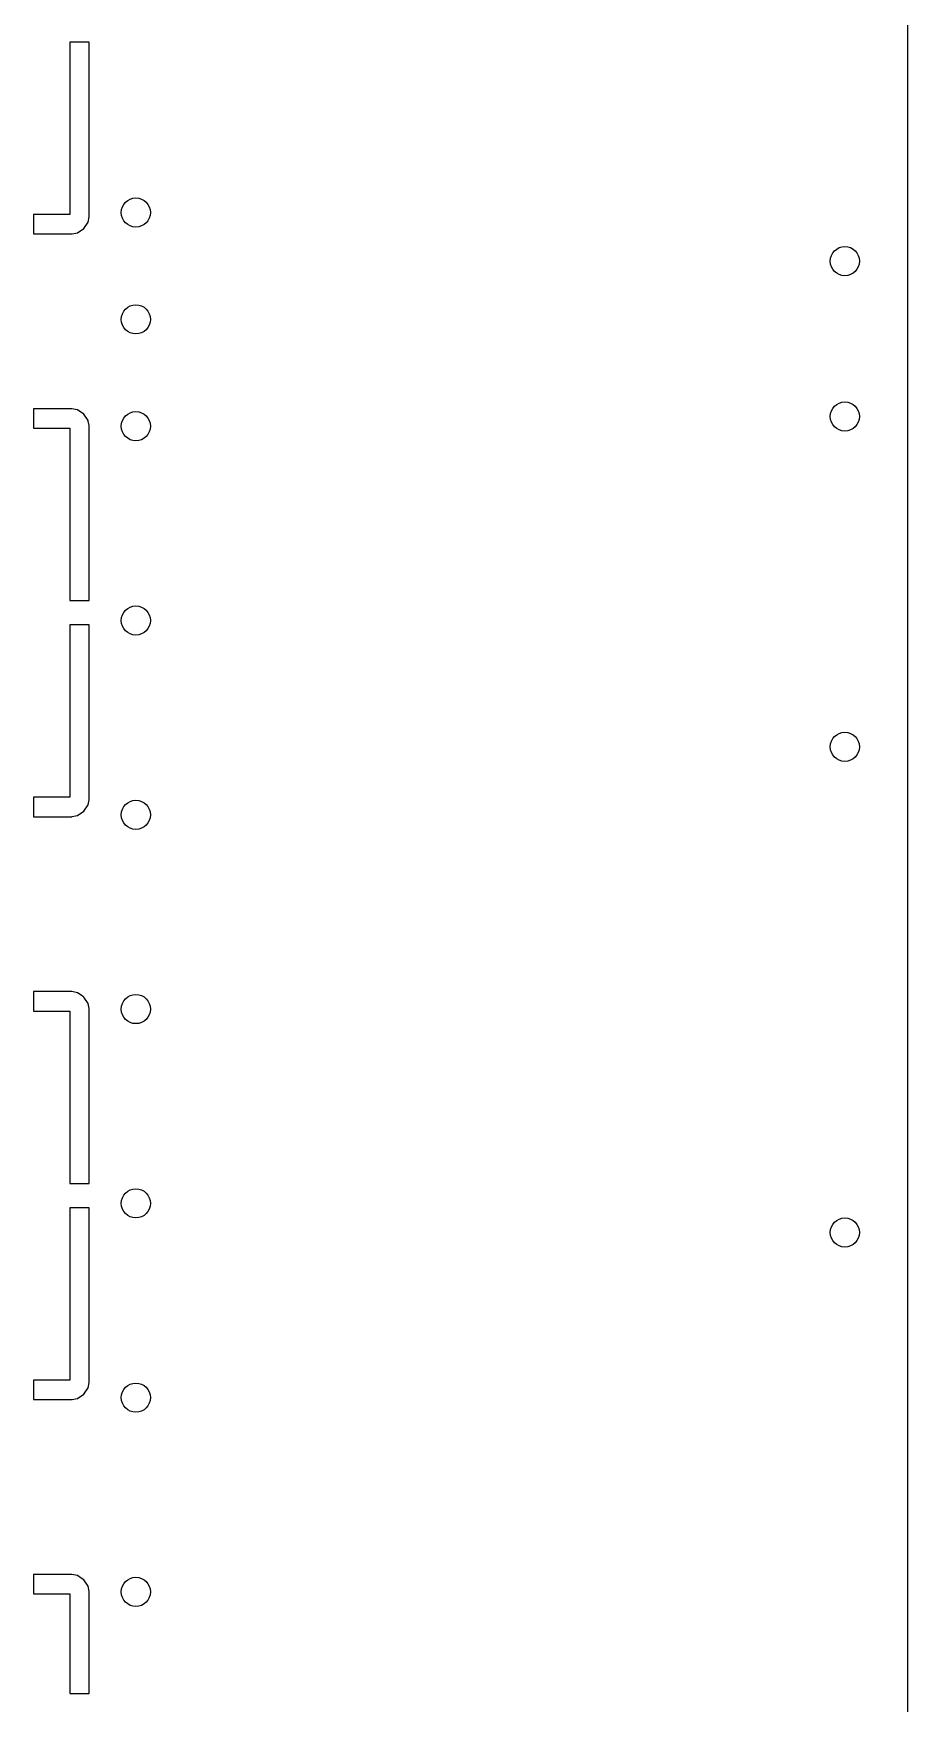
# Model space of a CAD drawing. Header units: inches. Extents: x 4.87 to 6.82, y -5.11 to -3.16.
# Drawn here: x 6.47 to 6.825, y -4.687 to -4.01 of the extents above; entities that cross this region are included whole.
import ezdxf

# ---------------------------------------------------------------- set-up
doc = ezdxf.new("R2010")
doc.units = ezdxf.units.IN
doc.header["$MEASUREMENT"] = 0
doc.layers.add('BLACK', color=250, linetype='CONTINUOUS')

msp = doc.modelspace()

# ---------------------------------------------------------------- linework, layer by layer
at = {"layer": 'BLACK', "linetype": 'CONTINUOUS'}
for p, q in [((6.82463, -3.15991), (6.82463, -5.10751)), ((6.49291, -4.01358), (6.48504, -4.01358)), ((6.48504, -4.01358), (6.48504, -4.08346)), ((6.49291, -4.08424), (6.49291, -4.01358)), ((6.49291, -4.01358), (6.49291, -4.01358)), ((6.49291, -4.01358), (6.49291, -4.01358)), ((6.49291, -4.01358), (6.49291, -4.01358)), ((6.48504, -4.08346), (6.47028, -4.08346)), ((6.47028, -4.08346), (6.47028, -4.09134)), ((6.49072, -4.08914), (6.49246, -4.08654)), ((6.49246, -4.08654), (6.49287, -4.08448)), ((6.49287, -4.08448), (6.49289, -4.08439)), ((6.49289, -4.08439), (6.49291, -4.08424)), ((6.47028, -4.09134), (6.47028, -4.09134)), ((6.47028, -4.09134), (6.47028, -4.09134)), ((6.47028, -4.09134), (6.48581, -4.09134)), ((6.48581, -4.09134), (6.48597, -4.09131)), ((6.48581, -4.09134), (6.48581, -4.09134)), ((6.48597, -4.09131), (6.48605, -4.09129)), ((6.48605, -4.09129), (6.48752, -4.091)), ((6.48752, -4.091), (6.48811, -4.09088)), ((6.48811, -4.09088), (6.49072, -4.08914)), ((6.48811, -4.09088), (6.48811, -4.09088)), ((6.48811, -4.09088), (6.48811, -4.09088)), ((6.49072, -4.08914), (6.49072, -4.08914)), ((6.48581, -4.1622), (6.47028, -4.1622)), ((6.47028, -4.1622), (6.47028, -4.1622)), ((6.47028, -4.1622), (6.47028, -4.17008)), ((6.48582, -4.1622), (6.48581, -4.1622)), ((6.48811, -4.16266), (6.48582, -4.1622)), ((6.49067, -4.16437), (6.48811, -4.16266)), ((6.48811, -4.16266), (6.48811, -4.16266)), ((6.49072, -4.1644), (6.49067, -4.16437)), ((6.49246, -4.16701), (6.49072, -4.1644)), ((6.49072, -4.1644), (6.49072, -4.1644)), ((6.4925, -4.16721), (6.49246, -4.16701)), ((6.49287, -4.16906), (6.4925, -4.16721)), ((6.49289, -4.16915), (6.49287, -4.16906)), ((6.49291, -4.1693), (6.49289, -4.16915)), ((6.49291, -4.23996), (6.49291, -4.1693)), ((6.49291, -4.1693), (6.49291, -4.1693)), ((6.47028, -4.17008), (6.48504, -4.17008)), ((6.48504, -4.17008), (6.48504, -4.23996)), ((6.48504, -4.23996), (6.49291, -4.23996)), ((6.49291, -4.23996), (6.49291, -4.23996)), ((6.49291, -4.23996), (6.49291, -4.23996)), ((6.49291, -4.2498), (6.48504, -4.2498)), ((6.48504, -4.2498), (6.48504, -4.31969)), ((6.49291, -4.32046), (6.49291, -4.2498)), ((6.49291, -4.2498), (6.49291, -4.2498)), ((6.49291, -4.2498), (6.49291, -4.2498)), ((6.49291, -4.2498), (6.49291, -4.2498)), ((6.48504, -4.31969), (6.47028, -4.31969)), ((6.47028, -4.31969), (6.47028, -4.32756)), ((6.48811, -4.3271), (6.49072, -4.32536)), ((6.49072, -4.32536), (6.49246, -4.32276)), ((6.49072, -4.32536), (6.49072, -4.32536)), ((6.49246, -4.32276), (6.49287, -4.3207)), ((6.49287, -4.3207), (6.49289, -4.32061)), ((6.49289, -4.32061), (6.49291, -4.32046)), ((6.47028, -4.32756), (6.47028, -4.32756)), ((6.47028, -4.32756), (6.47028, -4.32756)), ((6.47028, -4.32756), (6.48581, -4.32756)), ((6.48581, -4.32756), (6.48597, -4.32753)), ((6.48581, -4.32756), (6.48581, -4.32756)), ((6.48597, -4.32753), (6.48605, -4.32751)), ((6.48605, -4.32751), (6.48729, -4.32726)), ((6.48729, -4.32726), (6.48811, -4.3271)), ((6.48811, -4.3271), (6.48811, -4.3271)), ((6.48811, -4.3271), (6.48811, -4.3271)), ((6.48581, -4.39843), (6.47028, -4.39843)), ((6.47028, -4.39843), (6.47028, -4.39843)), ((6.47028, -4.39843), (6.47028, -4.4063)), ((6.48582, -4.39843), (6.48581, -4.39843)), ((6.48811, -4.39888), (6.48582, -4.39843)), ((6.49048, -4.40046), (6.48811, -4.39888)), ((6.48811, -4.39888), (6.48811, -4.39888)), ((6.47028, -4.4063), (6.48504, -4.4063)), ((6.48504, -4.4063), (6.48504, -4.47618)), ((6.49072, -4.40062), (6.49048, -4.40046)), ((6.49246, -4.40323), (6.49072, -4.40062)), ((6.49072, -4.40062), (6.49072, -4.40062)), ((6.49287, -4.40528), (6.49246, -4.40323)), ((6.49289, -4.40537), (6.49287, -4.40528)), ((6.49291, -4.40552), (6.49289, -4.40537)), ((6.49291, -4.47618), (6.49291, -4.40552)), ((6.49291, -4.40552), (6.49291, -4.40552)), ((6.48504, -4.47618), (6.49291, -4.47618)), ((6.49291, -4.47618), (6.49291, -4.47618)), ((6.49291, -4.47618), (6.49291, -4.47618)), ((6.49291, -4.48602), (6.48504, -4.48602)), ((6.48504, -4.48602), (6.48504, -4.55591)), ((6.49291, -4.55668), (6.49291, -4.48602)), ((6.49291, -4.48602), (6.49291, -4.48602)), ((6.49291, -4.48602), (6.49291, -4.48602)), ((6.49291, -4.48602), (6.49291, -4.48602)), ((6.48504, -4.55591), (6.47028, -4.55591)), ((6.47028, -4.55591), (6.47028, -4.56378)), ((6.48811, -4.56332), (6.49072, -4.56158)), ((6.49072, -4.56158), (6.49246, -4.55898)), ((6.49072, -4.56158), (6.49072, -4.56158)), ((6.49246, -4.55898), (6.49287, -4.55692)), ((6.49287, -4.55692), (6.49289, -4.55684)), ((6.49289, -4.55684), (6.49291, -4.55668)), ((6.47028, -4.56378), (6.47028, -4.56378)), ((6.47028, -4.56378), (6.47028, -4.56378)), ((6.47028, -4.56378), (6.48581, -4.56378)), ((6.48581, -4.56378), (6.48597, -4.56375)), ((6.48581, -4.56378), (6.48581, -4.56378)), ((6.48597, -4.56375), (6.48605, -4.56373)), ((6.48605, -4.56373), (6.4873, -4.56348)), ((6.4873, -4.56348), (6.48811, -4.56332)), ((6.48811, -4.56332), (6.48811, -4.56332)), ((6.48811, -4.56332), (6.48811, -4.56332)), ((6.48581, -4.63465), (6.47028, -4.63465)), ((6.47028, -4.63465), (6.47028, -4.63465)), ((6.47028, -4.63465), (6.47028, -4.64252)), ((6.48582, -4.63465), (6.48581, -4.63465)), ((6.48811, -4.6351), (6.48582, -4.63465)), ((6.48969, -4.63616), (6.48811, -4.6351)), ((6.48811, -4.6351), (6.48811, -4.6351)), ((6.49072, -4.63684), (6.48969, -4.63616)), ((6.49246, -4.63945), (6.49072, -4.63684)), ((6.49072, -4.63684), (6.49072, -4.63684)), ((6.47028, -4.64252), (6.48504, -4.64252)), ((6.48504, -4.64252), (6.48504, -4.68287)), ((6.49287, -4.6415), (6.49246, -4.63945)), ((6.49289, -4.64159), (6.49287, -4.6415)), ((6.49291, -4.64174), (6.49289, -4.64159)), ((6.49291, -4.68287), (6.49291, -4.64174)), ((6.49291, -4.64174), (6.49291, -4.64174)), ((6.48504, -4.68287), (6.49291, -4.68287)), ((6.49291, -4.68287), (6.49291, -4.68287)), ((6.49291, -4.68287), (6.49291, -4.68287))]:
    msp.add_line(p, q, dxfattribs=at)
at = {"layer": 'BLACK'}
for centre in [(6.51181, -4.08268), (6.79921, -4.10236), (6.51181, -4.12598), (6.79921, -4.16535), (6.51181, -4.16929), (6.51181, -4.24803), (6.79921, -4.29921), (6.51181, -4.32677), (6.51181, -4.40551), (6.51181, -4.48425), (6.79921, -4.49606), (6.51181, -4.56299), (6.51181, -4.64173)]:
    msp.add_circle(centre, 0.00591, dxfattribs=at)
at = {"layer": 'WHITE'}
for centre in [(6.51181, -4.08268), (6.79921, -4.10236), (6.51181, -4.12598), (6.79921, -4.16535), (6.51181, -4.16929), (6.51181, -4.24803), (6.79921, -4.29921), (6.51181, -4.32677), (6.51181, -4.40551), (6.51181, -4.48425), (6.79921, -4.49606), (6.51181, -4.56299), (6.51181, -4.64173)]:
    msp.add_circle(centre, 0.00591, dxfattribs=at)

doc.saveas('drawing.dxf')
